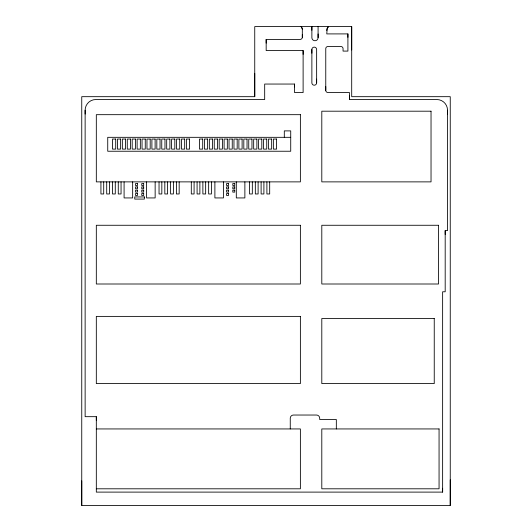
<?xml version="1.0" encoding="UTF-8"?>
<svg xmlns="http://www.w3.org/2000/svg" width="532" height="532" viewBox="0 0 532 532"><rect width="100%" height="100%" fill="white"/><g stroke="black" fill="none" stroke-linecap="round" stroke-linejoin="round"><path stroke-width="0.8" d="M450.252 479.857L450.252 505.4L81.748 505.4L81.748 480.875M85.133 114.061L85.133 110.23A10.707 10.707 0 0 1 95.84 99.524L264.683 99.524L264.683 84.049L294.548 84.049L294.548 92.561L303.114 92.561L303.114 50.547L266.173 50.547L266.173 39.401L300.174 39.401A2.141 2.141 0 0 0 302.316 37.26L302.316 34.54M96.319 420.453L96.319 416.676L85.133 416.676L85.133 110.23M81.748 505.4L81.748 96.678L254.742 96.678L254.742 73.323M266.173 43.119L266.173 39.401M294.548 86.889L294.548 84.049M303.114 54.364L303.114 50.547M311.872 53.213L311.872 49.516A2.381 2.381 0 0 1 314.252 47.135A2.381 2.381 0 0 1 316.64 49.516L316.64 82.819A2.381 2.381 0 0 1 314.252 85.206A2.381 2.381 0 0 1 311.872 82.819L311.872 49.516M311.872 30.277L311.872 26.6L311.872 37.632A3.106 3.106 0 0 0 314.977 40.738A3.106 3.106 0 0 0 318.083 37.632L318.083 33.955M316.64 82.819L316.64 79.122M445.191 234.426L445.191 230.602L447.525 230.602L447.525 110.23A10.707 10.707 0 0 0 436.812 99.524L349.404 99.524L349.404 92.502L327.905 92.502A2.141 2.141 0 0 1 325.764 90.354L325.764 86.563M347.908 37.346L347.908 33.908L326.754 33.908L327.227 28.362L328.537 26.6A5.2 5.2 0 0 0 326.754 30.517M349.404 99.524L349.404 96.013M351.699 49.961L351.699 26.6L254.742 26.6L254.742 96.678M96.319 416.676L96.319 492.107L442.631 492.107L442.631 488.256M447.525 113.994L447.525 110.23M290.725 137.323L107.737 137.323L107.737 151.241L290.725 151.241L290.725 130.892L284.301 130.892L284.301 137.323M96.319 428.938L300.38 428.938L300.38 488.802L96.319 488.802M302.316 29.087L301.085 26.6A3.092 3.092 0 0 1 302.316 29.087L302.316 37.26M450.252 505.4L450.252 96.678L351.699 96.678L351.699 26.6M445.191 230.602L445.191 291.782L442.631 291.782L442.631 492.107M347.908 33.908L347.908 51.092L343.054 51.092L343.054 48.658A2.141 2.141 0 0 0 340.912 46.51L327.905 46.51A2.141 2.141 0 0 0 325.764 48.658L325.764 90.354M336.33 428.938L336.33 419.509L319.699 419.509L319.699 418.252A3.212 3.212 0 0 0 316.487 415.033L293.471 415.033A3.212 3.212 0 0 0 290.259 418.252L290.259 428.938M318.083 26.6L318.083 37.632M269.684 181.877L269.684 193.967L266.898 193.967L266.898 181.877M263.899 181.877L263.899 193.967L261.112 193.967L261.112 181.877M258.113 181.877L258.113 193.967L255.333 193.967L255.333 181.877M252.334 181.877L252.334 193.967L249.548 193.967L249.548 181.877M244.873 181.877L244.873 197.937L236.308 197.937L236.308 181.877M223.453 181.877L223.453 197.937L214.888 197.937L214.888 181.877M211.437 181.877L211.437 193.967L208.65 193.967L208.65 181.877M205.651 181.877L205.651 193.967L202.872 193.967L202.872 181.877M199.872 181.877L199.872 193.967L197.086 193.967L197.086 181.877M194.087 181.877L194.087 193.967L191.301 193.967L191.301 181.877M179.171 181.877L179.171 193.967L176.391 193.967L176.391 181.877M173.392 181.877L173.392 193.967L170.606 193.967L170.606 181.877M167.607 181.877L167.607 193.967L164.82 193.967L164.82 181.877M161.828 181.877L161.828 193.967L159.041 193.967L159.041 181.877M155.145 181.877L155.145 197.937L146.579 197.937L146.579 181.877M132.654 181.877L132.654 197.937L124.089 197.937L124.089 181.877M121.057 181.877L121.057 193.967L118.27 193.967L118.27 181.877M115.278 181.877L115.278 193.967L112.491 193.967L112.491 181.877M109.492 181.877L109.492 193.967L106.706 193.967L106.706 181.877M103.707 181.877L103.707 193.967L100.927 193.967L100.927 181.877M431.033 111.195L321.8 111.195L321.8 181.877L431.033 181.877L431.033 111.195M300.38 114.679L96.319 114.679L96.319 181.877L300.38 181.877L300.38 114.679M115.71 139.045L112.491 139.045L112.491 149.106L115.71 149.106L115.71 139.045M120.631 139.045L117.419 139.045L117.419 149.106L120.631 149.106L120.631 139.045M125.559 139.045L122.347 139.045L122.347 149.106L125.559 149.106L125.559 139.045M130.486 139.045L127.268 139.045L127.268 149.106L130.486 149.106L130.486 139.045M135.414 139.045L132.195 139.045L132.195 149.106L135.414 149.106L135.414 139.045M140.342 139.045L137.123 139.045L137.123 149.106L140.342 149.106L140.342 139.045M145.263 139.045L142.051 139.045L142.051 149.106L145.263 149.106L145.263 139.045M150.19 139.045L146.972 139.045L146.972 149.106L150.19 149.106L150.19 139.045M155.118 139.045L151.899 139.045L151.899 149.106L155.118 149.106L155.118 139.045M160.046 139.045L156.827 139.045L156.827 149.106L160.046 149.106L160.046 139.045M164.973 139.045L161.755 139.045L161.755 149.106L164.973 149.106L164.973 139.045M169.894 139.045L166.682 139.045L166.682 149.106L169.894 149.106L169.894 139.045M174.822 139.045L171.603 139.045L171.603 149.106L174.822 149.106L174.822 139.045M179.75 139.045L176.531 139.045L176.531 149.106L179.75 149.106L179.75 139.045M184.677 139.045L181.459 139.045L181.459 149.106L184.677 149.106L184.677 139.045M189.598 139.045L186.386 139.045L186.386 149.106L189.598 149.106L189.598 139.045M202.699 139.045L199.48 139.045L199.48 149.106L202.699 149.106L202.699 139.045M207.626 139.045L204.408 139.045L204.408 149.106L207.626 149.106L207.626 139.045M212.547 139.045L209.335 139.045L209.335 149.106L212.547 149.106L212.547 139.045M217.475 139.045L214.256 139.045L214.256 149.106L217.475 149.106L217.475 139.045M222.403 139.045L219.184 139.045L219.184 149.106L222.403 149.106L222.403 139.045M227.33 139.045L224.112 139.045L224.112 149.106L227.33 149.106L227.33 139.045M232.251 139.045L229.039 139.045L229.039 149.106L232.251 149.106L232.251 139.045M237.179 139.045L233.967 139.045L233.967 149.106L237.179 149.106L237.179 139.045M242.107 139.045L238.888 139.045L238.888 149.106L242.107 149.106L242.107 139.045M247.034 139.045L243.816 139.045L243.816 149.106L247.034 149.106L247.034 139.045M251.962 139.045L248.743 139.045L248.743 149.106L251.962 149.106L251.962 139.045M256.883 139.045L253.671 139.045L253.671 149.106L256.883 149.106L256.883 139.045M261.81 139.045L258.592 139.045L258.592 149.106L261.81 149.106L261.81 139.045M266.738 139.045L263.52 139.045L263.52 149.106L266.738 149.106L266.738 139.045M271.666 139.045L268.447 139.045L268.447 149.106L271.666 149.106L271.666 139.045M276.587 139.045L273.375 139.045L273.375 149.106L276.587 149.106L276.587 139.045M137.475 183.553L135.547 183.553L135.547 185.482L137.475 185.482L137.475 183.553M143.687 183.553L141.758 183.553L141.758 185.482L143.687 185.482L143.687 183.553M228.521 183.553L226.592 183.553L226.592 185.482L228.521 185.482L228.521 183.553M234.732 183.553L232.803 183.553L232.803 185.482L234.732 185.482L234.732 183.553M137.475 186.872L135.547 186.872L135.547 188.8L137.475 188.8L137.475 186.872M143.687 186.872L141.758 186.872L141.758 188.8L143.687 188.8L143.687 186.872M228.521 186.872L226.592 186.872L226.592 188.8L228.521 188.8L228.521 186.872M234.732 186.872L232.803 186.872L232.803 188.8L234.732 188.8L234.732 186.872M137.475 190.19L135.547 190.19L135.547 192.118L137.475 192.118L137.475 190.19M143.687 190.19L141.758 190.19L141.758 192.118L143.687 192.118L143.687 190.19M228.521 190.19L226.592 190.19L226.592 192.118L228.521 192.118L228.521 190.19M234.732 190.19L232.803 190.19L232.803 192.118L234.732 192.118L234.732 190.19M137.475 193.515L135.547 193.515L135.547 195.444L137.475 195.444L137.475 193.515M143.687 193.515L141.758 193.515L141.758 195.444L143.687 195.444L143.687 193.515M228.521 193.515L226.592 193.515L226.592 195.444L228.521 195.444L228.521 193.515M144.378 196.94L134.742 196.94L134.742 199.081L144.378 199.081L144.378 196.94M300.38 225.269L96.319 225.269L96.319 284.002L300.38 284.002L300.38 225.269M438.528 225.269L321.8 225.269L321.8 284.002L438.528 284.002L438.528 225.269M300.38 316.387L96.319 316.387L96.319 383.585L300.38 383.585L300.38 316.387M434.245 318.528L321.8 318.528L321.8 383.585L434.245 383.585L434.245 318.528M439.06 428.938L321.8 428.938L321.8 488.802L439.06 488.802L439.06 428.938"/></g></svg>
